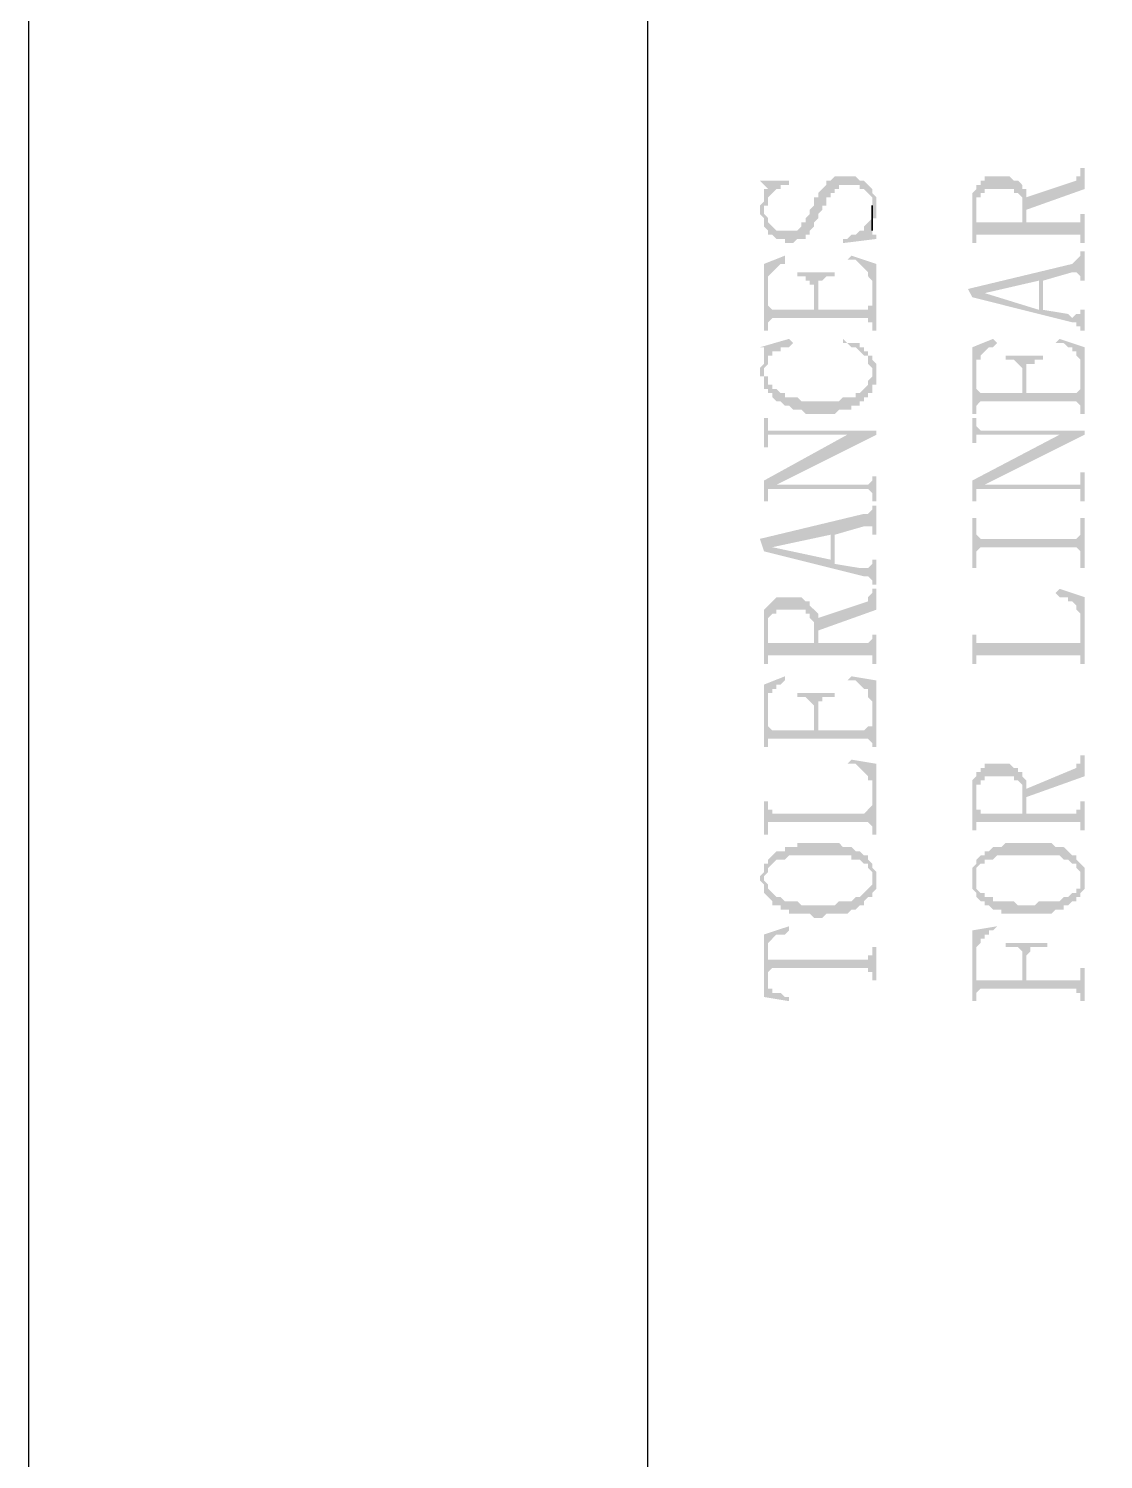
# Model space of a CAD drawing. Header units: inches. Extents: x 3613 to 8393, y -2205 to -794.
# Drawn here: x 7484.47 to 7496.12, y -1349.99 to -1334.49 of the extents above; entities that cross this region are included whole.
import ezdxf

# ---------------------------------------------------------------- set-up
doc = ezdxf.new("R2010")
doc.units = ezdxf.units.IN
doc.header["$MEASUREMENT"] = 0

msp = doc.modelspace()

# ---------------------------------------------------------------- hatches: boundary and pattern name
at = {"transparency": 33554559}
for points in [[(7495.282, -1336.314), (7495.282, -1336.449), (7495.914, -1336.224), (7495.914, -1335.998), (7495.869, -1335.998), (7495.869, -1336.043), (7495.869, -1336.088), (7495.824, -1336.088), (7495.824, -1336.133)], [(7492.394, -1336.449), (7492.394, -1336.494), (7492.439, -1336.54), (7492.439, -1336.585), (7492.439, -1336.63), (7492.484, -1336.675), (7492.484, -1336.72), (7492.529, -1336.72), (7492.574, -1336.765), (7492.665, -1336.765), (7492.665, -1336.81), (7492.755, -1336.81), (7492.8, -1336.765), (7492.89, -1336.765), (7492.89, -1336.72), (7492.935, -1336.72), (7492.935, -1336.675), (7492.981, -1336.63), (7492.981, -1336.585), (7493.026, -1336.54), (7493.026, -1336.494), (7493.071, -1336.449), (7493.071, -1336.404), (7493.116, -1336.404), (7493.116, -1336.314), (7493.161, -1336.314), (7493.161, -1336.269), (7493.206, -1336.269), (7493.206, -1336.224), (7493.251, -1336.224), (7493.251, -1336.179), (7493.477, -1336.179), (7493.477, -1336.224), (7493.522, -1336.224), (7493.567, -1336.269), (7493.567, -1336.269), (7493.612, -1336.314), (7493.612, -1336.404), (7493.612, -1336.585), (7493.612, -1336.54), (7493.658, -1336.54), (7493.658, -1336.449), (7493.658, -1336.404), (7493.658, -1336.314), (7493.612, -1336.269), (7493.612, -1336.224), (7493.567, -1336.179), (7493.567, -1336.179), (7493.522, -1336.133), (7493.477, -1336.133), (7493.432, -1336.088), (7493.206, -1336.088), (7493.161, -1336.133), (7493.116, -1336.133), (7493.116, -1336.179), (7493.116, -1336.179), (7493.071, -1336.224), (7493.071, -1336.224), (7493.026, -1336.269), (7493.026, -1336.314), (7492.981, -1336.314), (7492.981, -1336.404), (7492.935, -1336.449), (7492.935, -1336.494), (7492.89, -1336.54), (7492.89, -1336.585), (7492.845, -1336.585), (7492.845, -1336.63), (7492.845, -1336.63), (7492.8, -1336.675), (7492.574, -1336.675), (7492.529, -1336.63), (7492.529, -1336.63), (7492.484, -1336.585), (7492.484, -1336.54), (7492.439, -1336.494), (7492.439, -1336.269), (7492.439, -1336.359), (7492.439, -1336.359), (7492.394, -1336.404)], [(7492.394, -1336.133), (7492.439, -1336.179), (7492.439, -1336.179), (7492.484, -1336.224), (7492.484, -1336.404), (7492.484, -1336.314), (7492.529, -1336.269), (7492.529, -1336.269), (7492.574, -1336.224), (7492.619, -1336.224), (7492.619, -1336.179), (7492.71, -1336.179), (7492.71, -1336.133)], [(7494.696, -1336.404), (7494.696, -1336.81), (7494.741, -1336.81), (7494.741, -1336.404), (7494.741, -1336.314), (7494.786, -1336.314), (7494.786, -1336.269), (7494.831, -1336.269), (7494.831, -1336.224), (7495.147, -1336.224), (7495.147, -1336.269), (7495.192, -1336.269), (7495.237, -1336.314), (7495.237, -1336.359), (7495.237, -1336.585), (7495.282, -1336.224), (7495.237, -1336.224), (7495.237, -1336.179), (7495.192, -1336.133), (7495.147, -1336.133), (7495.102, -1336.088), (7494.831, -1336.088), (7494.831, -1336.133), (7494.786, -1336.133), (7494.786, -1336.179), (7494.741, -1336.179), (7494.741, -1336.224), (7494.741, -1336.224), (7494.696, -1336.269), (7494.696, -1336.314), (7494.696, -1336.359)], [(7492.439, -1336.269), (7492.439, -1336.449), (7492.439, -1336.404), (7492.484, -1336.404), (7492.484, -1336.224), (7492.439, -1336.224)], [(7494.741, -1336.765), (7494.741, -1336.72), (7495.869, -1336.72), (7495.869, -1336.81), (7495.914, -1336.81), (7495.914, -1336.494), (7495.869, -1336.494), (7495.869, -1336.54), (7495.869, -1336.585), (7495.282, -1336.585), (7495.282, -1336.314), (7495.282, -1336.224), (7495.237, -1336.585), (7494.741, -1336.585), (7494.741, -1336.449)], [(7493.296, -1336.765), (7493.296, -1336.81), (7493.658, -1336.765), (7493.658, -1336.72), (7493.612, -1336.72), (7493.612, -1336.675), (7493.612, -1336.494), (7493.612, -1336.54), (7493.567, -1336.585), (7493.567, -1336.585), (7493.522, -1336.63), (7493.522, -1336.675), (7493.477, -1336.675), (7493.432, -1336.72), (7493.387, -1336.72), (7493.342, -1336.765)], [(7492.439, -1337.036), (7492.439, -1337.758), (7492.484, -1337.758), (7492.484, -1337.262), (7492.484, -1337.171), (7492.484, -1337.171), (7492.529, -1337.126), (7492.529, -1337.126), (7492.574, -1337.081), (7492.574, -1337.081), (7492.619, -1337.036), (7492.665, -1337.036), (7492.665, -1336.946)], [(7493.342, -1336.991), (7493.432, -1336.991), (7493.477, -1337.036), (7493.477, -1337.036), (7493.522, -1337.081), (7493.522, -1337.081), (7493.567, -1337.126), (7493.567, -1337.171), (7493.612, -1337.217), (7493.612, -1337.262), (7493.612, -1337.758), (7493.658, -1337.758), (7493.658, -1337.036), (7493.387, -1336.946)], [(7494.65, -1337.307), (7494.696, -1337.397), (7494.831, -1337.352), (7495.418, -1337.217), (7495.418, -1337.533), (7495.463, -1337.217), (7495.779, -1337.126), (7495.824, -1337.126), (7495.869, -1337.171), (7495.869, -1337.217), (7495.914, -1337.217), (7495.914, -1336.901), (7495.869, -1336.901), (7495.869, -1336.946), (7495.869, -1336.946), (7495.824, -1336.991), (7495.824, -1336.991), (7495.779, -1337.036)], [(7492.484, -1337.713), (7492.484, -1337.668), (7492.484, -1337.668), (7492.529, -1337.623), (7493.567, -1337.623), (7493.567, -1337.668), (7493.612, -1337.668), (7493.612, -1337.713), (7493.612, -1337.442), (7493.612, -1337.487), (7493.567, -1337.487), (7493.567, -1337.533), (7493.026, -1337.533), (7493.026, -1337.307), (7492.981, -1337.533), (7492.529, -1337.533), (7492.484, -1337.487), (7492.484, -1337.262)], [(7492.8, -1337.126), (7492.8, -1337.171), (7492.89, -1337.171), (7492.89, -1337.217), (7492.935, -1337.217), (7492.935, -1337.262), (7492.981, -1337.262), (7492.981, -1337.533), (7493.026, -1337.307), (7493.026, -1337.217), (7493.071, -1337.217), (7493.116, -1337.171), (7493.206, -1337.171), (7493.206, -1337.126)], [(7494.696, -1337.397), (7495.779, -1337.668), (7495.824, -1337.668), (7495.824, -1337.713), (7495.869, -1337.713), (7495.869, -1337.758), (7495.914, -1337.758), (7495.914, -1337.533), (7495.869, -1337.533), (7495.869, -1337.578), (7495.824, -1337.578), (7495.779, -1337.623), (7495.779, -1337.623), (7495.734, -1337.578), (7495.463, -1337.533), (7495.463, -1337.217), (7495.418, -1337.533), (7494.831, -1337.352), (7494.831, -1337.352)], [(7492.394, -1337.939), (7492.439, -1337.939), (7492.439, -1337.984), (7492.439, -1338.39), (7492.439, -1338.164), (7492.484, -1338.119), (7492.484, -1338.029), (7492.529, -1338.029), (7492.529, -1337.984), (7492.619, -1337.984), (7492.619, -1337.939), (7492.71, -1337.939), (7492.755, -1337.894), (7492.71, -1337.848)], [(7493.296, -1337.894), (7493.342, -1337.894), (7493.387, -1337.939), (7493.432, -1337.939), (7493.477, -1337.984), (7493.477, -1337.984), (7493.522, -1338.029), (7493.567, -1338.029), (7493.567, -1338.119), (7493.612, -1338.164), (7493.612, -1338.209), (7493.612, -1338.029), (7493.567, -1338.029), (7493.567, -1337.984), (7493.522, -1337.984), (7493.522, -1337.939), (7493.477, -1337.939), (7493.477, -1337.894), (7493.342, -1337.894), (7493.296, -1337.848)], [(7494.696, -1337.939), (7494.696, -1338.661), (7494.741, -1338.661), (7494.741, -1338.164), (7494.741, -1338.074), (7494.786, -1338.074), (7494.786, -1338.029), (7494.786, -1338.029), (7494.831, -1337.984), (7494.831, -1337.984), (7494.876, -1337.939), (7494.921, -1337.939), (7494.966, -1337.894), (7494.921, -1337.848)], [(7495.598, -1337.894), (7495.688, -1337.894), (7495.734, -1337.939), (7495.779, -1337.939), (7495.779, -1337.984), (7495.824, -1337.984), (7495.824, -1338.029), (7495.824, -1338.029), (7495.869, -1338.074), (7495.869, -1338.164), (7495.869, -1338.661), (7495.914, -1338.661), (7495.914, -1337.939), (7495.643, -1337.848)], [(7492.394, -1338.209), (7492.394, -1338.255), (7492.439, -1338.255), (7492.439, -1338.39), (7492.439, -1337.984), (7492.439, -1338.029), (7492.439, -1338.119), (7492.394, -1338.164)], [(7492.439, -1338.39), (7492.484, -1338.39), (7492.484, -1338.435), (7492.529, -1338.435), (7492.529, -1338.48), (7492.574, -1338.525), (7492.619, -1338.525), (7492.665, -1338.571), (7492.71, -1338.571), (7492.755, -1338.616), (7492.845, -1338.616), (7492.89, -1338.661), (7493.206, -1338.661), (7493.251, -1338.616), (7493.387, -1338.616), (7493.387, -1338.571), (7493.477, -1338.571), (7493.477, -1338.525), (7493.522, -1338.525), (7493.522, -1338.48), (7493.567, -1338.48), (7493.567, -1338.435), (7493.612, -1338.435), (7493.612, -1338.345), (7493.658, -1338.345), (7493.658, -1338.209), (7493.658, -1338.164), (7493.658, -1338.119), (7493.612, -1338.074), (7493.612, -1338.029), (7493.612, -1338.255), (7493.612, -1338.255), (7493.567, -1338.3), (7493.567, -1338.345), (7493.567, -1338.345), (7493.522, -1338.39), (7493.522, -1338.39), (7493.477, -1338.435), (7493.432, -1338.435), (7493.432, -1338.48), (7493.296, -1338.48), (7493.251, -1338.525), (7492.845, -1338.525), (7492.8, -1338.48), (7492.665, -1338.48), (7492.665, -1338.435), (7492.619, -1338.435), (7492.574, -1338.39), (7492.529, -1338.39), (7492.529, -1338.345), (7492.484, -1338.345), (7492.484, -1338.255), (7492.439, -1338.255), (7492.439, -1338.209)], [(7495.057, -1338.029), (7495.057, -1338.074), (7495.147, -1338.074), (7495.192, -1338.119), (7495.192, -1338.119), (7495.237, -1338.164), (7495.237, -1338.435), (7495.282, -1338.209), (7495.282, -1338.119), (7495.373, -1338.119), (7495.373, -1338.074), (7495.463, -1338.074), (7495.463, -1338.029)], [(7494.741, -1338.616), (7494.741, -1338.571), (7494.741, -1338.571), (7494.786, -1338.525), (7495.824, -1338.525), (7495.869, -1338.571), (7495.869, -1338.616), (7495.869, -1338.345), (7495.869, -1338.39), (7495.869, -1338.39), (7495.824, -1338.435), (7495.282, -1338.435), (7495.282, -1338.209), (7495.237, -1338.435), (7494.786, -1338.435), (7494.741, -1338.39), (7494.741, -1338.164)], [(7492.439, -1338.706), (7492.439, -1339.022), (7492.484, -1339.022), (7492.484, -1338.932), (7492.484, -1338.886), (7493.658, -1338.886), (7493.658, -1338.841), (7492.484, -1338.841), (7492.484, -1338.796), (7492.484, -1338.706)], [(7494.696, -1338.706), (7494.696, -1338.977), (7494.741, -1338.977), (7494.741, -1338.932), (7494.741, -1338.886), (7495.914, -1338.886), (7495.914, -1338.841), (7494.786, -1338.841), (7494.741, -1338.796), (7494.741, -1338.706)], [(7492.439, -1339.383), (7492.439, -1339.609), (7492.484, -1339.609), (7492.484, -1339.473), (7492.529, -1339.473), (7492.574, -1339.428), (7493.658, -1338.886), (7493.342, -1338.886)], [(7494.696, -1339.383), (7494.696, -1339.609), (7494.741, -1339.609), (7494.741, -1339.473), (7494.786, -1339.473), (7494.831, -1339.428), (7495.914, -1338.886), (7495.643, -1338.886)], [(7494.786, -1339.473), (7495.869, -1339.473), (7495.869, -1339.518), (7495.869, -1339.609), (7495.914, -1339.609), (7495.914, -1339.293), (7495.869, -1339.293), (7495.869, -1339.383), (7495.869, -1339.428), (7494.831, -1339.428)], [(7492.529, -1339.473), (7493.567, -1339.473), (7493.612, -1339.518), (7493.612, -1339.609), (7493.658, -1339.609), (7493.658, -1339.338), (7493.612, -1339.338), (7493.612, -1339.383), (7493.612, -1339.383), (7493.567, -1339.428), (7492.574, -1339.428)], [(7492.394, -1340.015), (7492.439, -1340.15), (7492.529, -1340.105), (7493.161, -1339.97), (7493.161, -1340.24), (7493.206, -1339.97), (7493.522, -1339.879), (7493.612, -1339.879), (7493.612, -1339.97), (7493.658, -1339.97), (7493.658, -1339.654), (7493.612, -1339.654), (7493.612, -1339.699), (7493.567, -1339.744), (7493.522, -1339.744)], [(7494.696, -1339.789), (7494.696, -1340.331), (7494.741, -1340.331), (7494.741, -1340.15), (7494.741, -1340.15), (7494.786, -1340.105), (7495.824, -1340.105), (7495.869, -1340.15), (7495.869, -1340.331), (7495.914, -1340.331), (7495.914, -1339.789), (7495.869, -1339.789), (7495.869, -1339.97), (7495.869, -1339.97), (7495.824, -1340.015), (7494.786, -1340.015), (7494.741, -1339.97), (7494.741, -1339.789)], [(7492.439, -1340.15), (7493.522, -1340.421), (7493.567, -1340.421), (7493.612, -1340.466), (7493.612, -1340.511), (7493.658, -1340.511), (7493.658, -1340.24), (7493.612, -1340.24), (7493.612, -1340.286), (7493.612, -1340.286), (7493.567, -1340.331), (7493.477, -1340.331), (7493.206, -1340.286), (7493.206, -1339.97), (7493.161, -1340.24), (7492.529, -1340.105), (7492.529, -1340.105)], [(7492.439, -1340.963), (7492.439, -1341.369), (7492.484, -1341.369), (7492.484, -1340.963), (7492.484, -1340.872), (7492.529, -1340.827), (7492.574, -1340.827), (7492.574, -1340.782), (7492.89, -1340.782), (7492.89, -1340.827), (7492.935, -1340.827), (7492.935, -1340.872), (7492.981, -1340.917), (7492.981, -1341.143), (7492.981, -1340.782), (7492.981, -1340.782), (7492.935, -1340.737), (7492.935, -1340.692), (7492.89, -1340.692), (7492.845, -1340.647), (7492.574, -1340.647), (7492.529, -1340.692), (7492.529, -1340.692), (7492.484, -1340.737), (7492.484, -1340.737), (7492.439, -1340.782), (7492.439, -1340.872), (7492.439, -1340.917)], [(7493.026, -1340.872), (7493.026, -1341.008), (7493.658, -1340.782), (7493.658, -1340.556), (7493.612, -1340.556), (7493.612, -1340.602), (7493.612, -1340.602), (7493.567, -1340.647), (7493.567, -1340.692)], [(7495.598, -1340.602), (7495.598, -1340.602), (7495.643, -1340.647), (7495.734, -1340.647), (7495.734, -1340.692), (7495.779, -1340.692), (7495.824, -1340.737), (7495.824, -1340.782), (7495.869, -1340.827), (7495.869, -1340.872), (7495.869, -1341.369), (7495.914, -1341.369), (7495.914, -1340.647), (7495.643, -1340.556)], [(7492.484, -1341.324), (7492.484, -1341.278), (7493.612, -1341.278), (7493.612, -1341.369), (7493.658, -1341.369), (7493.658, -1341.053), (7493.612, -1341.053), (7493.612, -1341.098), (7493.612, -1341.098), (7493.567, -1341.143), (7493.026, -1341.143), (7493.026, -1340.872), (7493.026, -1340.827), (7492.981, -1340.782), (7492.981, -1341.143), (7492.484, -1341.143), (7492.484, -1341.008)], [(7494.696, -1341.053), (7494.696, -1341.369), (7494.741, -1341.369), (7494.741, -1341.278), (7495.869, -1341.278), (7495.869, -1341.324), (7495.869, -1341.098), (7495.869, -1341.143), (7494.741, -1341.143), (7494.741, -1341.098), (7494.741, -1341.053)], [(7492.439, -1341.594), (7492.439, -1342.271), (7492.484, -1342.271), (7492.484, -1341.82), (7492.484, -1341.685), (7492.529, -1341.685), (7492.529, -1341.64), (7492.574, -1341.64), (7492.574, -1341.594), (7492.619, -1341.594), (7492.665, -1341.549), (7492.665, -1341.504)], [(7493.342, -1341.549), (7493.432, -1341.549), (7493.477, -1341.594), (7493.477, -1341.594), (7493.522, -1341.64), (7493.567, -1341.64), (7493.567, -1341.73), (7493.612, -1341.775), (7493.612, -1342.271), (7493.658, -1342.271), (7493.658, -1341.549), (7493.387, -1341.504)], [(7492.8, -1341.685), (7492.8, -1341.73), (7492.89, -1341.73), (7492.935, -1341.775), (7492.935, -1341.775), (7492.981, -1341.82), (7492.981, -1342.091), (7493.026, -1341.865), (7493.026, -1341.775), (7493.071, -1341.775), (7493.071, -1341.73), (7493.206, -1341.73), (7493.206, -1341.685)], [(7492.484, -1342.271), (7492.484, -1342.181), (7493.567, -1342.181), (7493.612, -1342.226), (7493.612, -1342.001), (7493.612, -1342.046), (7493.567, -1342.046), (7493.522, -1342.091), (7493.026, -1342.091), (7493.026, -1341.865), (7492.981, -1342.091), (7492.529, -1342.091), (7492.484, -1342.046), (7492.484, -1341.82)], [(7495.282, -1342.723), (7495.282, -1342.813), (7495.914, -1342.587), (7495.914, -1342.362), (7495.869, -1342.362), (7495.869, -1342.407), (7495.869, -1342.452), (7495.824, -1342.452), (7495.824, -1342.497)], [(7493.342, -1342.452), (7493.432, -1342.452), (7493.477, -1342.497), (7493.477, -1342.497), (7493.522, -1342.542), (7493.522, -1342.542), (7493.567, -1342.587), (7493.567, -1342.632), (7493.612, -1342.632), (7493.612, -1343.219), (7493.658, -1343.219), (7493.658, -1342.452), (7493.387, -1342.407)], [(7494.696, -1342.768), (7494.696, -1343.174), (7494.741, -1343.174), (7494.741, -1342.813), (7494.741, -1342.678), (7494.786, -1342.678), (7494.786, -1342.632), (7494.831, -1342.632), (7494.831, -1342.587), (7495.147, -1342.587), (7495.147, -1342.632), (7495.192, -1342.632), (7495.237, -1342.678), (7495.237, -1342.723), (7495.237, -1342.994), (7495.282, -1342.632), (7495.237, -1342.587), (7495.237, -1342.542), (7495.192, -1342.542), (7495.192, -1342.497), (7495.147, -1342.497), (7495.102, -1342.452), (7494.831, -1342.452), (7494.831, -1342.497), (7494.786, -1342.497), (7494.786, -1342.542), (7494.741, -1342.542), (7494.741, -1342.587), (7494.741, -1342.587), (7494.696, -1342.632), (7494.696, -1342.723), (7494.696, -1342.723)], [(7494.741, -1343.129), (7494.741, -1343.084), (7495.869, -1343.084), (7495.869, -1343.174), (7495.914, -1343.174), (7495.914, -1342.858), (7495.869, -1342.858), (7495.869, -1342.903), (7495.869, -1342.948), (7495.824, -1342.948), (7495.824, -1342.994), (7495.282, -1342.994), (7495.282, -1342.632), (7495.282, -1342.632), (7495.237, -1342.994), (7494.786, -1342.994), (7494.786, -1342.948), (7494.741, -1342.948), (7494.741, -1342.813)], [(7492.439, -1342.858), (7492.439, -1343.219), (7492.484, -1343.219), (7492.484, -1343.084), (7493.567, -1343.084), (7493.612, -1343.129), (7493.612, -1342.903), (7493.612, -1342.903), (7493.567, -1342.948), (7493.567, -1342.948), (7493.522, -1342.994), (7492.529, -1342.994), (7492.529, -1342.948), (7492.484, -1342.948), (7492.484, -1342.858)], [(7492.439, -1343.535), (7492.439, -1343.716), (7492.439, -1343.67), (7492.484, -1343.625), (7492.484, -1343.58), (7492.484, -1343.58), (7492.529, -1343.535), (7492.529, -1343.535), (7492.574, -1343.49), (7492.665, -1343.49), (7492.71, -1343.445), (7493.387, -1343.445), (7493.387, -1343.49), (7493.477, -1343.49), (7493.522, -1343.535), (7493.567, -1343.535), (7493.567, -1343.58), (7493.612, -1343.625), (7493.612, -1343.716), (7493.612, -1343.535), (7493.612, -1343.535), (7493.567, -1343.49), (7493.567, -1343.445), (7493.522, -1343.445), (7493.477, -1343.4), (7493.432, -1343.4), (7493.387, -1343.355), (7493.296, -1343.355), (7493.251, -1343.309), (7492.8, -1343.309), (7492.8, -1343.355), (7492.665, -1343.355), (7492.665, -1343.4), (7492.574, -1343.4), (7492.529, -1343.445), (7492.529, -1343.445), (7492.484, -1343.49), (7492.484, -1343.535)], [(7494.741, -1343.535), (7494.741, -1343.716), (7494.741, -1343.67), (7494.741, -1343.58), (7494.741, -1343.58), (7494.786, -1343.535), (7494.831, -1343.535), (7494.831, -1343.49), (7494.921, -1343.49), (7494.966, -1343.445), (7495.643, -1343.445), (7495.688, -1343.49), (7495.734, -1343.49), (7495.779, -1343.535), (7495.824, -1343.535), (7495.824, -1343.58), (7495.869, -1343.625), (7495.869, -1343.716), (7495.869, -1343.535), (7495.869, -1343.535), (7495.824, -1343.49), (7495.824, -1343.445), (7495.779, -1343.445), (7495.734, -1343.4), (7495.734, -1343.4), (7495.688, -1343.355), (7495.598, -1343.355), (7495.553, -1343.309), (7495.057, -1343.309), (7495.011, -1343.355), (7494.921, -1343.355), (7494.876, -1343.4), (7494.831, -1343.4), (7494.831, -1343.445), (7494.786, -1343.445), (7494.741, -1343.49), (7494.741, -1343.49)], [(7492.394, -1343.716), (7492.394, -1343.716), (7492.439, -1343.761), (7492.439, -1343.851), (7492.439, -1343.851), (7492.484, -1343.896), (7492.484, -1343.896), (7492.529, -1343.941), (7492.529, -1343.986), (7492.619, -1343.986), (7492.619, -1344.032), (7492.71, -1344.032), (7492.71, -1344.077), (7492.935, -1344.077), (7492.981, -1344.122), (7493.071, -1344.122), (7493.116, -1344.077), (7493.342, -1344.077), (7493.387, -1344.032), (7493.432, -1344.032), (7493.477, -1343.986), (7493.522, -1343.986), (7493.522, -1343.941), (7493.567, -1343.896), (7493.612, -1343.896), (7493.612, -1343.851), (7493.612, -1343.851), (7493.658, -1343.806), (7493.658, -1343.716), (7493.658, -1343.625), (7493.658, -1343.625), (7493.612, -1343.58), (7493.612, -1343.535), (7493.612, -1343.716), (7493.612, -1343.761), (7493.612, -1343.761), (7493.567, -1343.806), (7493.567, -1343.806), (7493.522, -1343.851), (7493.522, -1343.851), (7493.477, -1343.896), (7493.432, -1343.896), (7493.387, -1343.941), (7493.251, -1343.941), (7493.206, -1343.986), (7492.845, -1343.986), (7492.8, -1343.941), (7492.665, -1343.941), (7492.619, -1343.896), (7492.574, -1343.896), (7492.529, -1343.851), (7492.529, -1343.851), (7492.484, -1343.806), (7492.484, -1343.761), (7492.439, -1343.716), (7492.439, -1343.535), (7492.439, -1343.58), (7492.439, -1343.625), (7492.394, -1343.67)], [(7494.696, -1343.716), (7494.696, -1343.806), (7494.696, -1343.806), (7494.741, -1343.851), (7494.741, -1343.896), (7494.741, -1343.896), (7494.786, -1343.941), (7494.831, -1343.941), (7494.831, -1343.986), (7494.876, -1343.986), (7494.921, -1344.032), (7495.011, -1344.032), (7495.011, -1344.077), (7495.553, -1344.077), (7495.598, -1344.032), (7495.688, -1344.032), (7495.688, -1343.986), (7495.734, -1343.986), (7495.779, -1343.941), (7495.824, -1343.941), (7495.824, -1343.896), (7495.869, -1343.896), (7495.869, -1343.851), (7495.914, -1343.806), (7495.914, -1343.716), (7495.914, -1343.58), (7495.914, -1343.58), (7495.869, -1343.535), (7495.869, -1343.716), (7495.869, -1343.806), (7495.824, -1343.806), (7495.824, -1343.851), (7495.779, -1343.851), (7495.734, -1343.896), (7495.688, -1343.896), (7495.643, -1343.941), (7495.418, -1343.941), (7495.373, -1343.986), (7495.192, -1343.986), (7495.147, -1343.941), (7494.921, -1343.941), (7494.921, -1343.896), (7494.831, -1343.896), (7494.831, -1343.851), (7494.786, -1343.851), (7494.741, -1343.806), (7494.741, -1343.716), (7494.741, -1343.535), (7494.696, -1343.58), (7494.696, -1343.67)], [(7492.439, -1344.302), (7492.484, -1344.483), (7492.484, -1344.393), (7492.484, -1344.393), (7492.529, -1344.347), (7492.529, -1344.347), (7492.574, -1344.302), (7492.665, -1344.302), (7492.71, -1344.257), (7492.71, -1344.212)], [(7494.696, -1344.257), (7494.696, -1345.024), (7494.741, -1345.024), (7494.741, -1344.528), (7494.741, -1344.483), (7494.741, -1344.438), (7494.786, -1344.393), (7494.786, -1344.347), (7494.831, -1344.347), (7494.831, -1344.302), (7494.876, -1344.302), (7494.876, -1344.257), (7494.921, -1344.257), (7494.966, -1344.212), (7494.966, -1344.212)], [(7492.439, -1344.302), (7492.439, -1344.979), (7492.71, -1345.024), (7492.71, -1344.979), (7492.665, -1344.979), (7492.619, -1344.934), (7492.529, -1344.934), (7492.529, -1344.889), (7492.484, -1344.889), (7492.484, -1344.844), (7492.484, -1344.483)], [(7495.057, -1344.393), (7495.057, -1344.438), (7495.192, -1344.438), (7495.237, -1344.483), (7495.237, -1344.799), (7495.282, -1344.573), (7495.282, -1344.528), (7495.282, -1344.528), (7495.327, -1344.483), (7495.327, -1344.438), (7495.508, -1344.438), (7495.508, -1344.393)], [(7492.484, -1344.483), (7492.484, -1344.754), (7492.484, -1344.709), (7492.484, -1344.709), (7492.529, -1344.663), (7493.567, -1344.663), (7493.567, -1344.709), (7493.612, -1344.709), (7493.612, -1344.799), (7493.658, -1344.799), (7493.658, -1344.438), (7493.612, -1344.438), (7493.612, -1344.528), (7493.567, -1344.528), (7493.567, -1344.573), (7492.484, -1344.573), (7492.484, -1344.528)], [(7494.741, -1344.979), (7494.741, -1344.934), (7494.741, -1344.934), (7494.786, -1344.889), (7495.824, -1344.889), (7495.824, -1344.934), (7495.869, -1344.934), (7495.869, -1345.024), (7495.914, -1345.024), (7495.914, -1344.663), (7495.869, -1344.663), (7495.869, -1344.754), (7495.869, -1344.799), (7495.282, -1344.799), (7495.282, -1344.573), (7495.237, -1344.799), (7494.741, -1344.799), (7494.741, -1344.754), (7494.741, -1344.528)]]:
    msp.add_hatch(color=256, dxfattribs=at).paths.add_polyline_path(points)

# ---------------------------------------------------------------- linework, layer by layer
msp.add_line((7491.175, -1259.827), (7491.175, -1546.568))
for points in [[(7904.469, -1550.827), (7904.469, -1253.827), (7484.469, -1253.827), (7484.469, -1550.827)], [(7493.612, -1336.494), (7493.612, -1336.675), (7493.612, -1336.404), (7493.612, -1336.449)]]:
    msp.add_lwpolyline(points, close=True)

doc.saveas('drawing.dxf')
